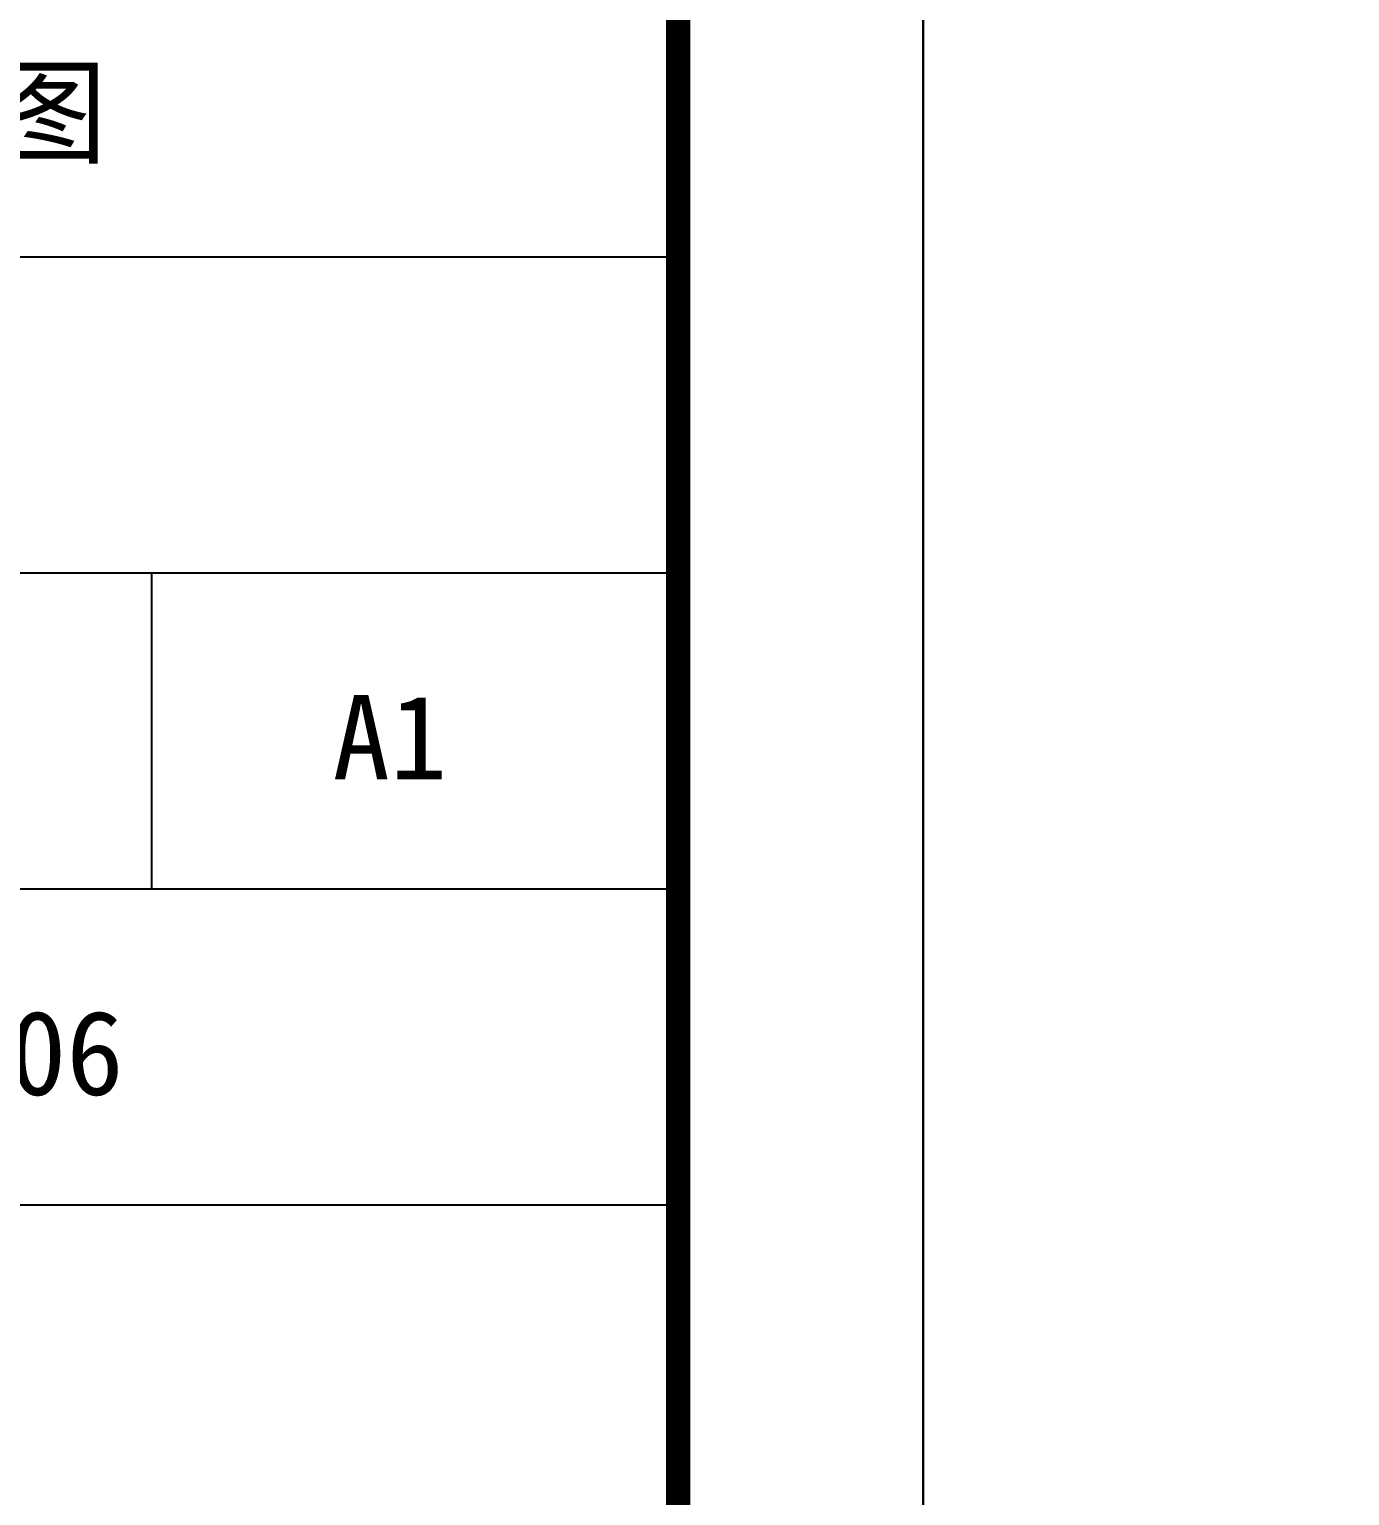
# Model space of a CAD drawing. Extents: x -737978 to 768813, y -372247 to 1140308.
# Drawn here: x 90102 to 98187, y -144064 to -135085 of the extents above; entities that cross this region are included whole.
import ezdxf

# ---------------------------------------------------------------- set-up
doc = ezdxf.new("R2010")
doc.units = 0
doc.header["$LTSCALE"] = 10
doc.header["$MEASUREMENT"] = 0
doc.layers.get('0').update_dxf_attribs({"linetype": 'CONTINUOUS'})
doc.layers.add('PUB_TITLE', color=4, linetype='CONTINUOUS')
doc.styles.add('-宋体', font='', dxfattribs={"width": 0.8})
doc.styles.get('-宋体').set_extended_font_data('SimSun')

# ---------------------------------------------------------------- blocks, each defined once
blk = doc.blocks.new('TQ1')
at = {"layer": 'PUB_TITLE'}
for p, q in [((-49854.8, -408254.8), (-43854.8, -408254.8)), ((-46854.8, -409154.8), (-43854.8, -409154.8)), ((-45354.8, -409154.8), (-45354.8, -410054.8)), ((-49854.8, -410054.8), (-43854.8, -410054.8)), ((-49854.8, -410954.8), (-43854.8, -410954.8))]:
    blk.add_line(p, q, dxfattribs=at)
at = {"layer": 'PUB_TITLE', "style": '-宋体'}
for s, p in [('施工图', (-46462.9, -407963.2)), ('A1', (-44838.8, -409743.4)), ('2021.06', (-46576.5, -410642))]:
    blk.add_text(s, height=240, dxfattribs=at).set_placement(p)

msp = doc.modelspace()

# ---------------------------------------------------------------- linework, layer by layer
at = {"layer": 'PUB_TITLE'}
for points in [[(-62075.1, -159910.6), (95574.9, -159910.6), (95574.9, -70810.6), (-62075.1, -70810.6)], [(95574.9, -159910.6), (253224.9, -159910.6), (253224.9, -70810.6), (95574.9, -70810.6)]]:
    msp.add_lwpolyline(points, close=True, dxfattribs=at)
at = {"layer": 'PUB_TITLE', "const_width": 150}
msp.add_lwpolyline([(-58325.1, -158410.6), (94074.9, -158410.6), (94074.9, -72310.6), (-58325.1, -72310.6)], close=True, dxfattribs=at)

# ---------------------------------------------------------------- block references
at = {"xscale": 2.15028113370122, "yscale": 2.15028113370122, "zscale": 2.15028113370122}
msp.add_blockref('TQ1', (188374.9, 741385.6), dxfattribs=at)

doc.saveas('drawing.dxf')
